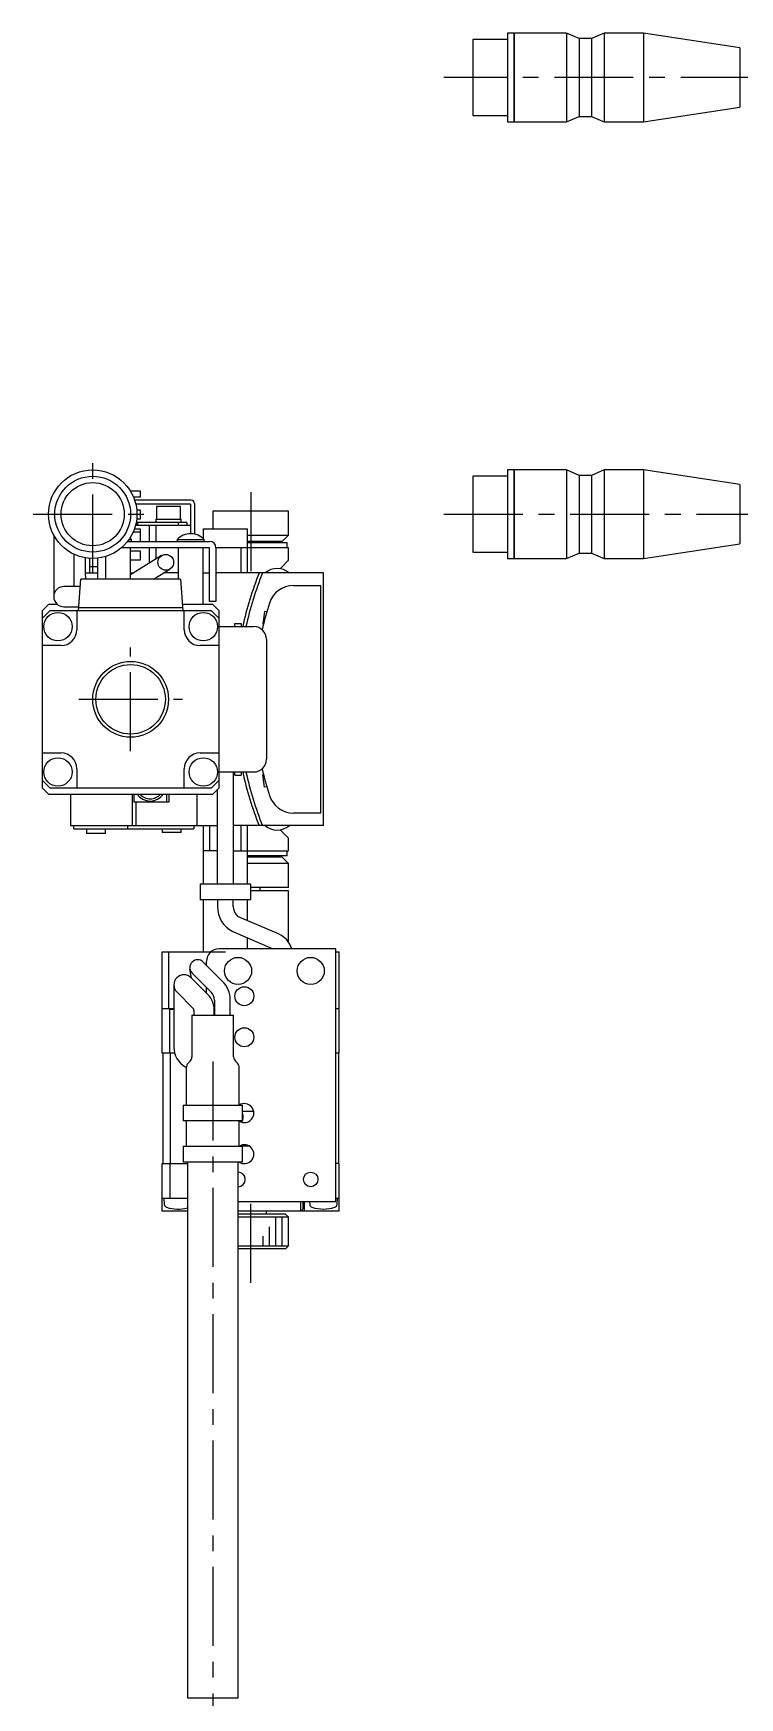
# Model space of a CAD drawing. Extents: x -229 to 424, y 17 to 459.
# Drawn here: x -229.2 to -117.4, y 194.5 to 458 of the extents above; entities that cross this region are included whole.
import ezdxf

# ---------------------------------------------------------------- set-up
doc = ezdxf.new("R2010")
doc.units = 0
doc.header["$LTSCALE"] = 10
doc.linetypes.add('CENTER', pattern=[2, 1.25, -0.25, 0.25, -0.25])
doc.layers.add('1', color=7, linetype='CONTINUOUS')

msp = doc.modelspace()

# ---------------------------------------------------------------- linework, layer by layer
at = {"layer": '1', "color": 7, "linetype": 'CONTINUOUS'}
for p, q in [((-154.131992, 456.989985), (-159.631993, 456.989985)), ((-159.631993, 456.989985), (-159.631993, 444.989989)), ((-153.13199, 457.989986), (-154.131992, 457.989986)), ((-154.131992, 457.989986), (-154.131992, 443.989988)), ((-153.08199, 457.989986), (-153.13199, 457.939986)), ((-153.13199, 457.989986), (-153.13199, 443.989988)), ((-144.82499, 457.989986), (-153.08199, 457.989986)), ((-153.08199, 457.989986), (-153.08199, 443.989988)), ((-142.82499, 457.139987), (-144.82499, 457.989986)), ((-144.82499, 457.989986), (-144.82499, 443.989988)), ((-140.82499, 457.139987), (-142.82499, 457.139987)), ((-142.82499, 457.139987), (-142.82499, 444.839987)), ((-138.82499, 457.989986), (-140.82499, 457.139987)), ((-140.82499, 457.139987), (-140.82499, 444.839987)), ((-132.631991, 457.989986), (-138.82499, 457.989986)), ((-138.82499, 457.989986), (-138.82499, 443.989988)), ((-117.398009, 455.674312), (-132.631991, 457.989986)), ((-132.631991, 457.989986), (-132.631991, 443.989988)), ((-117.398009, 455.674312), (-117.398009, 446.305661)), ((-132.631991, 443.989988), (-117.398009, 446.305661)), ((-159.631993, 444.989989), (-154.131992, 444.989989)), ((-154.131992, 443.989988), (-153.13199, 443.989988)), ((-153.13199, 444.039988), (-153.08199, 443.989988)), ((-153.08199, 443.989988), (-144.82499, 443.989988)), ((-144.82499, 443.989988), (-142.82499, 444.839987)), ((-142.82499, 444.839987), (-140.82499, 444.839987)), ((-140.82499, 444.839987), (-138.82499, 443.989988)), ((-138.82499, 443.989988), (-132.631991, 443.989988)), ((-159.631993, 387.865189), (-159.631993, 375.865193)), ((-154.131992, 387.865189), (-159.631993, 387.865189)), ((-154.131992, 388.86519), (-154.131992, 374.865192)), ((-153.13199, 388.86519), (-154.131992, 388.86519)), ((-153.13199, 388.86519), (-153.13199, 374.865192)), ((-153.08199, 388.86519), (-153.13199, 388.81519)), ((-153.08199, 388.86519), (-153.08199, 374.865192)), ((-144.82499, 388.86519), (-153.08199, 388.86519)), ((-144.82499, 388.86519), (-144.82499, 374.865192)), ((-142.82499, 388.015191), (-144.82499, 388.86519)), ((-142.82499, 388.015191), (-142.82499, 375.715191)), ((-140.82499, 388.015191), (-142.82499, 388.015191)), ((-138.82499, 388.86519), (-140.82499, 388.015191)), ((-140.82499, 388.015191), (-140.82499, 375.715191)), ((-138.82499, 388.86519), (-138.82499, 374.865192)), ((-132.631991, 388.86519), (-138.82499, 388.86519)), ((-132.631991, 388.86519), (-132.631991, 374.865192)), ((-117.398009, 386.549516), (-132.631991, 388.86519)), ((-213.845365, 385.565191), (-212.287586, 385.565191)), ((-212.287586, 385.565191), (-212.287586, 384.565191)), ((-117.398009, 386.549516), (-117.398009, 377.180865)), ((-212.287586, 384.565191), (-213.329259, 384.565191)), ((-204.187586, 384.065191), (-213.142288, 384.065191)), ((-204.287586, 383.465191), (-212.972897, 383.465191)), ((-212.822675, 382.565191), (-212.287586, 382.565191)), ((-212.287586, 382.565191), (-212.287586, 381.065191)), ((-205.887586, 383.065191), (-209.687586, 383.065191)), ((-209.687586, 383.065191), (-209.687586, 381.065191)), ((-205.887586, 381.065191), (-205.887586, 383.065191)), ((-204.287586, 383.465191), (-204.287586, 378.765191)), ((-203.687586, 383.565191), (-203.687586, 378.704579)), ((-200.787586, 382.365191), (-200.787586, 379.565191)), ((-188.787586, 382.365191), (-200.787586, 382.365191)), ((-188.787586, 378.565191), (-188.787586, 382.365191)), ((-213.176233, 379.565191), (-212.287586, 379.565191)), ((-212.912512, 380.548623), (-212.912512, 380.065191)), ((-204.287586, 380.065191), (-212.912512, 380.065191)), ((-204.904073, 380.565191), (-212.90936, 380.565191)), ((-212.287586, 381.065191), (-212.833451, 381.065191)), ((-212.703455, 380.565191), (-212.703455, 380.065191)), ((-212.287586, 379.565191), (-212.287586, 377.565191)), ((-210.787586, 377.565191), (-210.787586, 380.065191)), ((-209.787586, 381.065191), (-205.787586, 381.065191)), ((-209.787586, 381.065191), (-209.787586, 380.565191)), ((-209.787586, 380.065191), (-209.787586, 377.565191)), ((-206.239063, 380.565191), (-206.239063, 380.065191)), ((-205.787586, 380.565191), (-205.787586, 381.065191)), ((-204.904073, 380.565191), (-204.904073, 380.065191)), ((-202.287586, 379.565191), (-202.287586, 378.001259)), ((-202.287586, 379.565191), (-195.287586, 379.565191)), ((-195.287586, 372.565191), (-195.287586, 379.565191)), ((-225.944431, 378.534539), (-225.944431, 368.81372)), ((-214.264001, 377.565191), (-201.287586, 377.565191)), ((-214.04843, 377.857438), (-213.637586, 377.857438)), ((-213.637586, 377.565191), (-213.637586, 377.857438)), ((-213.371981, 379.065191), (-212.287586, 379.065191)), ((-206.437586, 377.857438), (-206.437586, 377.565191)), ((-206.437586, 377.857438), (-202.137586, 377.857438)), ((-202.137586, 377.565191), (-202.137586, 377.857438)), ((-195.287586, 378.565191), (-188.787586, 378.565191)), ((-189.787586, 377.565191), (-195.287586, 377.565191)), ((-195.287586, 377.365191), (-188.987586, 377.365191)), ((-191.787586, 377.365191), (-191.787586, 377.565191)), ((-189.787586, 377.565191), (-188.787586, 378.565191)), ((-188.987586, 376.565191), (-188.987586, 377.365191)), ((-132.631991, 374.865192), (-117.398009, 377.180865)), ((-222.744431, 370.41372), (-222.744431, 375.520346)), ((-220.917133, 372.639603), (-220.917133, 374.956927)), ((-220.287586, 374.883072), (-220.287586, 372.565191)), ((-219.037586, 374.905486), (-219.037586, 371.565191)), ((-217.787586, 375.156988), (-217.787586, 371.565191)), ((-201.287586, 376.565191), (-215.214842, 376.565191)), ((-213.787586, 371.565191), (-213.787586, 376.565191)), ((-213.787586, 376.065191), (-212.287586, 376.065191)), ((-208.88713, 375.307151), (-213.787586, 372.245006)), ((-212.287586, 374.565191), (-213.787586, 374.565191)), ((-212.287586, 376.065191), (-212.287586, 374.565191)), ((-210.787586, 374.119614), (-210.787586, 376.565191)), ((-209.787586, 376.565191), (-209.787586, 374.744484)), ((-206.287586, 376.565191), (-206.287586, 371.565191)), ((-202.287586, 367.565191), (-202.287586, 376.565191)), ((-201.287586, 368.065191), (-201.287586, 376.565191)), ((-200.287586, 376.565191), (-200.287586, 368.065191)), ((-188.787586, 376.565191), (-200.287586, 376.565191)), ((-196.287586, 372.565191), (-196.287586, 376.565191)), ((-190.123672, 373.229105), (-188.787586, 374.565191)), ((-188.787586, 374.565191), (-188.787586, 376.565191)), ((-159.631993, 375.865193), (-154.131992, 375.865193)), ((-154.131992, 374.865192), (-153.13199, 374.865192)), ((-153.13199, 374.915192), (-153.08199, 374.865192)), ((-153.08199, 374.865192), (-144.82499, 374.865192)), ((-144.82499, 374.865192), (-142.82499, 375.715191)), ((-142.82499, 375.715191), (-140.82499, 375.715191)), ((-140.82499, 375.715191), (-138.82499, 374.865192)), ((-138.82499, 374.865192), (-132.631991, 374.865192)), ((-222.037586, 366.565191), (-221.687946, 371.565191)), ((-205.88722, 371.565191), (-221.687952, 371.565191)), ((-220.879511, 371.564855), (-220.917133, 372.639603)), ((-220.916863, 372.565191), (-219.037586, 372.565191)), ((-220.287586, 373.565191), (-219.037586, 373.565191)), ((-213.787586, 372.565191), (-213.275183, 372.565191)), ((-213.494423, 372.428195), (-213.494423, 372.565191)), ((-210.157818, 371.565191), (-207.562332, 373.187031)), ((-206.287586, 372.565191), (-208.557484, 372.565191)), ((-205.887216, 371.565191), (-205.537586, 366.565191)), ((-202.287586, 372.565191), (-201.287586, 372.565191)), ((-183.287586, 372.565191), (-200.287586, 372.565191)), ((-183.287586, 332.565191), (-183.287586, 372.565191)), ((-221.76847, 370.41372), (-224.344431, 370.41372)), ((-188.00539, 370.565191), (-183.687586, 370.565191)), ((-183.687586, 334.565191), (-183.687586, 370.565191)), ((-226.787586, 367.565191), (-227.787586, 366.565191)), ((-226.587586, 366.565191), (-227.787586, 365.365191)), ((-227.787586, 366.565191), (-227.787586, 338.565191)), ((-225.345018, 367.565191), (-226.787586, 367.565191)), ((-200.987586, 366.565191), (-226.587586, 366.565191)), ((-224.344431, 367.21372), (-221.992236, 367.21372)), ((-222.287586, 366.565191), (-222.287586, 363.565191)), ((-205.572549, 367.065191), (-222.002622, 367.065191)), ((-200.787586, 367.565191), (-205.607513, 367.565191)), ((-205.287586, 363.565191), (-205.287586, 366.565191)), ((-200.287586, 368.065191), (-201.287586, 368.065191)), ((-199.787586, 365.365191), (-200.987586, 366.565191)), ((-199.787586, 366.565191), (-200.787586, 367.565191)), ((-199.787586, 338.565191), (-199.787586, 366.565191)), ((-192.579947, 366.484903), (-192.858293, 364.504367)), ((-192.225347, 366.435067), (-192.579947, 366.484903)), ((-199.787586, 364.065191), (-194.287586, 364.065191)), ((-197.287586, 364.065191), (-197.287586, 364.565191)), ((-197.287586, 364.565191), (-196.287586, 364.565191)), ((-196.287586, 364.565191), (-196.287586, 364.065191)), ((-192.858293, 364.504367), (-192.745135, 364.488463)), ((-224.787586, 361.065191), (-227.787586, 361.065191)), ((-199.787586, 361.065191), (-202.787586, 361.065191)), ((-192.287586, 362.065191), (-192.287586, 343.065191)), ((-227.787586, 344.065191), (-224.787586, 344.065191)), ((-202.787586, 344.065191), (-199.787586, 344.065191)), ((-222.287586, 341.565191), (-222.287586, 338.565191)), ((-205.287586, 338.565191), (-205.287586, 341.565191)), ((-199.787586, 341.065191), (-194.287586, 341.065191)), ((-197.537586, 341.065191), (-197.537586, 323.315764)), ((-197.287586, 340.565191), (-197.287586, 341.065191)), ((-197.287586, 340.565191), (-196.287586, 340.565191)), ((-196.287586, 341.065191), (-196.287586, 340.565191)), ((-192.858293, 340.626015), (-192.745135, 340.641918)), ((-192.579947, 338.645479), (-192.858293, 340.626015)), ((-227.787586, 339.765191), (-226.587586, 338.565191)), ((-227.787586, 338.565191), (-226.787586, 337.565191)), ((-226.787586, 337.565191), (-200.787586, 337.565191)), ((-226.587586, 338.565191), (-200.987586, 338.565191)), ((-223.287586, 337.565191), (-223.287586, 332.565191)), ((-213.494423, 332.565191), (-213.494423, 337.565191)), ((-213.253649, 337.565191), (-213.253649, 336.265191)), ((-208.058335, 336.265191), (-208.058335, 337.565191)), ((-207.756571, 337.565191), (-207.756571, 336.265191)), ((-203.287586, 337.565172), (-203.287586, 332.565191)), ((-200.987586, 338.565191), (-199.787586, 339.765191)), ((-200.787586, 337.565191), (-199.787586, 338.565191)), ((-200.037586, 323.315764), (-200.037586, 338.315191)), ((-192.225347, 338.695315), (-192.579947, 338.645479)), ((-207.756571, 336.265191), (-213.253649, 336.265191)), ((-212.974385, 336.265191), (-212.974385, 332.565191)), ((-223.287586, 332.565191), (-200.037586, 332.565191)), ((-222.787586, 332.065191), (-222.787586, 332.565191)), ((-222.787586, 332.065191), (-203.787586, 332.065191)), ((-220.787586, 332.065191), (-220.787586, 331.315191)), ((-217.787586, 331.315191), (-217.787586, 332.065191)), ((-214.20406, 332.065191), (-214.20406, 332.565191)), ((-208.787586, 332.065191), (-208.787586, 331.465191)), ((-205.787586, 331.465191), (-205.787586, 332.065191)), ((-203.787586, 332.565191), (-203.787586, 332.065191)), ((-202.287586, 332.565191), (-202.287586, 323.315191)), ((-201.287586, 332.565191), (-201.287586, 328.565191)), ((-183.287586, 332.565191), (-197.537586, 332.565191)), ((-196.287586, 328.565191), (-196.287586, 332.565191)), ((-195.287586, 323.315191), (-195.287586, 332.565191)), ((-183.687586, 334.565191), (-188.00539, 334.565191)), ((-217.787586, 331.315191), (-220.787586, 331.315191)), ((-205.787586, 331.465191), (-208.787586, 331.465191)), ((-188.787586, 330.565191), (-190.123672, 331.901277)), ((-188.787586, 328.565191), (-188.787586, 330.565191)), ((-200.037586, 328.565191), (-202.287586, 328.565191)), ((-197.537586, 328.565191), (-188.787586, 328.565191)), ((-188.987586, 327.765191), (-195.287586, 327.765191)), ((-189.787586, 327.565191), (-195.287586, 327.565191)), ((-191.787586, 327.565191), (-191.787586, 327.765191)), ((-188.787586, 326.565191), (-189.787586, 327.565191)), ((-188.987586, 327.765191), (-188.987586, 328.565191)), ((-188.787586, 326.565191), (-195.287586, 326.565191)), ((-188.787586, 322.765191), (-188.787586, 326.565191)), ((-202.787586, 323.315191), (-202.787586, 320.815191)), ((-194.787586, 323.315191), (-202.787586, 323.315191)), ((-194.787586, 320.815191), (-194.787586, 323.315191)), ((-188.787586, 322.765191), (-194.787586, 322.765191)), ((-188.787586, 322.265191), (-194.787586, 322.265191)), ((-193.287586, 322.265191), (-193.287586, 322.765191)), ((-188.787586, 314.08656), (-188.787586, 322.265191)), ((-194.787586, 320.815191), (-202.787586, 320.815191)), ((-202.287586, 320.815191), (-202.287586, 312.565191)), ((-200.037586, 320.815191), (-200.037586, 319.759677)), ((-197.537586, 319.759677), (-197.537586, 320.815191)), ((-195.287586, 317.517166), (-195.287586, 320.815191)), ((-196.742184, 318.150725), (-196.861552, 318.230364)), ((-196.620595, 318.089275), (-196.742184, 318.150725)), ((-190.405732, 315.421944), (-196.620595, 318.089275)), ((-197.606585, 315.791924), (-191.391722, 313.124592)), ((-195.287586, 313.065191), (-195.287586, 314.796642)), ((-208.787586, 303.565191), (-208.787586, 312.565191)), ((-208.787586, 312.565191), (-198.787586, 312.565191)), ((-207.787586, 312.565191), (-207.787586, 303.565191)), ((-199.272842, 307.963322), (-202.283249, 310.973729)), ((-201.787586, 310.478066), (-201.787586, 311.065191)), ((-181.287586, 313.065191), (-199.787586, 313.065191)), ((-191.391722, 313.124592), (-191.273914, 313.06534)), ((-181.287586, 273.065191), (-181.287586, 313.065191)), ((-181.287586, 312.565191), (-180.787586, 312.565191)), ((-180.787586, 303.565191), (-180.787586, 312.565191)), ((-204.14315, 308.426651), (-204.398143, 309.872786)), ((-201.616867, 305.900367), (-204.21306, 308.496562)), ((-204.051016, 309.205962), (-201.040609, 306.195555)), ((-206.944431, 307.365191), (-206.944431, 297.519891)), ((-206.475802, 306.23382), (-203.879609, 303.637625)), ((-201.787586, 306.071087), (-201.787586, 306.942532)), ((-208.737586, 303.565191), (-208.787586, 303.515191)), ((-206.944431, 303.565191), (-208.787586, 303.565191)), ((-208.787586, 296.565191), (-208.787586, 303.515191)), ((-207.587586, 303.465191), (-207.687586, 303.565191)), ((-206.944431, 303.465191), (-207.587586, 303.465191)), ((-207.587586, 296.565191), (-207.587586, 303.465191)), ((-203.762451, 303.354783), (-203.762451, 302.565194)), ((-200.562451, 302.565194), (-200.562451, 303.354783)), ((-200.528046, 304.958118), (-200.528046, 302.565194)), ((-198.028046, 302.565194), (-198.028046, 304.958118)), ((-180.787586, 303.565191), (-181.287586, 303.565191)), ((-180.837586, 303.565191), (-180.787586, 303.515191)), ((-180.787586, 296.565191), (-180.787586, 303.515191)), ((-204.087586, 302.565194), (-204.087586, 295.979408)), ((-204.087586, 302.565194), (-197.487586, 302.565194)), ((-197.487586, 295.979408), (-197.487586, 302.565194)), ((-206.815533, 296.565191), (-208.787586, 296.565191)), ((-208.687586, 296.565191), (-208.687586, 279.065191)), ((-207.546164, 296.565191), (-207.546164, 279.065191)), ((-204.380479, 295.272301), (-204.694693, 294.958088)), ((-196.880479, 294.958088), (-197.194693, 295.272301)), ((-180.787586, 296.565191), (-181.287586, 296.565191)), ((-180.887586, 296.565191), (-180.887586, 279.065191)), ((-205.144431, 294.4022), (-204.985806, 294.310618)), ((-204.987586, 294.250981), (-204.987586, 288.315191)), ((-196.587586, 288.315191), (-196.587586, 294.250981)), ((-205.487586, 288.315194), (-205.487586, 285.815194)), ((-205.487586, 288.315191), (-196.087586, 288.315191)), ((-196.552126, 288.355725), (-196.552126, 288.315191)), ((-196.087586, 285.815194), (-196.087586, 288.315194)), ((-196.087586, 287.365191), (-194.317892, 287.365191)), ((-196.087586, 285.815194), (-205.487586, 285.815194)), ((-204.987586, 285.815191), (-204.987586, 281.815191)), ((-196.587586, 281.815191), (-196.587586, 285.815191)), ((-196.155317, 285.815318), (-196.276988, 285.648579)), ((-196.078832, 285.933904), (-196.087584, 285.917695)), ((-196.042342, 286.02792), (-196.078832, 285.933904)), ((-205.487586, 281.815194), (-205.487586, 279.315194)), ((-205.487586, 281.815191), (-196.087586, 281.815191)), ((-196.087586, 279.315194), (-205.487586, 279.315194)), ((-204.787586, 279.315194), (-204.787586, 194.522851)), ((-196.787586, 194.522851), (-196.787586, 279.315194)), ((-196.535917, 281.865191), (-195.039254, 281.865191)), ((-196.087586, 279.315194), (-196.087586, 281.815194)), ((-208.787586, 271.565191), (-208.787586, 279.065191)), ((-208.787586, 279.065191), (-204.787586, 279.065191)), ((-207.587586, 279.065191), (-207.587586, 273.565191)), ((-180.787586, 279.065191), (-181.287586, 279.065191)), ((-180.787586, 271.565191), (-180.787586, 279.065191)), ((-204.787586, 273.565191), (-208.787586, 273.565191)), ((-204.787586, 271.565191), (-208.787586, 271.565191)), ((-208.537586, 273.565191), (-208.451385, 272.579911)), ((-196.787586, 273.065191), (-181.287586, 273.065191)), ((-180.787586, 271.565191), (-196.787586, 271.565191)), ((-192.287586, 271.065191), (-192.287586, 271.565191)), ((-186.88722, 273.065191), (-186.88722, 271.565191)), ((-186.572549, 271.865191), (-186.537586, 271.865191)), ((-186.572549, 271.565191), (-186.572549, 271.865191)), ((-186.537586, 273.065191), (-186.537586, 271.865191)), ((-186.287586, 271.565191), (-186.287586, 273.065191)), ((-185.493841, 273.065191), (-185.451385, 272.579911)), ((-180.787586, 273.565191), (-181.287586, 273.565191)), ((-181.123787, 272.579911), (-181.037586, 273.565191)), ((-189.287586, 271.065191), (-196.787586, 271.065191)), ((-188.787586, 270.565191), (-196.787586, 270.565191)), ((-188.787586, 270.565191), (-189.287586, 271.065191)), ((-188.787586, 266.065191), (-188.787586, 270.565191)), ((-196.787586, 266.065191), (-188.787586, 266.065191)), ((-189.287586, 265.565191), (-196.787586, 265.565191)), ((-189.287586, 265.565191), (-188.787586, 266.065191)), ((-204.787586, 194.522851), (-196.787586, 194.522851))]:
    msp.add_line(p, q, dxfattribs=at)
at = {"layer": '1', "color": 4, "linetype": 'CENTER'}
for p, q in [((-14.231994, 450.989987), (-164.231994, 450.989987)), ((-219.787586, 372.465192), (-219.787586, 391.26519)), ((-194.787586, 385.363344), (-194.787586, 370.593631)), ((-229.187585, 381.865191), (-210.387587, 381.865191)), ((-164.231994, 381.865191), (-14.231994, 381.865191)), ((-213.787586, 344.365191), (-213.787586, 360.765191)), ((-221.987586, 352.565191), (-205.587586, 352.565191)), ((-200.787586, 295.215191), (-200.787586, 140.215191)), ((-194.787586, 260.215191), (-194.787586, 275.215191))]:
    msp.add_line(p, q, dxfattribs=at)
at = {"layer": '1', "color": 9, "linetype": 'CONTINUOUS'}
for p, q in [((-191.787586, 266.065191), (-191.787586, 269.065191)), ((-190.787586, 266.065191), (-190.787586, 270.565191)), ((-189.787586, 266.065191), (-189.787586, 270.565191)), ((-192.787586, 266.065191), (-192.787586, 267.565191))]:
    msp.add_line(p, q, dxfattribs=at)
at = {"layer": '1', "color": 7, "linetype": 'CONTINUOUS'}
for centre, radius in [((-219.787586, 381.865191), 6.999999), ((-219.787586, 381.865191), 5.999998), ((-219.787586, 381.865191), 5), ((-208.224731, 374.247091), 1.25), ((-225.287586, 364.065191), 2.25), ((-202.287586, 364.065191), 2.25), ((-213.787586, 352.565191), 6), ((-213.787586, 352.565191), 5.5), ((-225.287586, 341.065191), 2.25), ((-202.287586, 341.065191), 2.25), ((-196.787586, 309.565191), 2.15), ((-185.287586, 309.565191), 2.15), ((-195.787586, 305.565191), 1.5), ((-195.787586, 299.065191), 1.5), ((-185.287586, 276.565191), 1.15)]:
    msp.add_circle(centre, radius, dxfattribs=at)
for centre, radius, start, end in [((-204.187586, 383.565191), 0.5, 0, 90), ((-215.787586, 375.765191), 3, 44.220044, 50.055495), ((-204.287586, 375.765191), 3, 44.220044, 135.779956), ((-201.287586, 376.565191), 1, 0, 90), ((-143.287586, 352.565191), 54, 158.261539, 167.703954), ((-143.287586, 352.565191), 53.5, 158.047872, 167.587214), ((-190.587586, 370.265191), 3, 50.055495, 129.944505), ((-224.344431, 368.81372), 1.6, 90, 270), ((-188.00539, 366.565191), 4, 90, 162.281068), ((-144.187586, 352.565191), 50, 162.281068, 167.29281), ((-194.287586, 362.065191), 2, 0, 90), ((-224.787586, 363.565191), 2.5, 270, 0), ((-202.787586, 363.565191), 2.5, 180, 270), ((-224.787586, 341.565191), 2.5, 0, 90), ((-202.787586, 341.565191), 2.5, 90, 180), ((-194.287586, 343.065191), 2, 270, 0), ((-143.287586, 352.565191), 54, 192.296046, 201.738461), ((-143.287586, 352.565191), 53.5, 192.412786, 201.952128), ((-144.187586, 352.565191), 50, 192.70719, 197.718932), ((-210.687586, 338.965191), 2.5, 214.055798, 325.944202), ((-210.687586, 338.965191), 2.15, 220.629329, 319.370671), ((-188.00539, 338.565191), 4, 197.718932, 270), ((-190.587586, 334.865191), 3, 230.055495, 309.944505), ((-195.783573, 319.637465), 4.255768, 178.354418, 244.6363), ((-195.600976, 319.70168), 1.937479, 178.2846334, 229.4110915), ((-192.052673, 311.761581), 4.01381, 18.958405, 65.775136), ((-203.167133, 310.089846), 1.25, 45, 225), ((-199.787586, 311.065191), 2, 90, 180), ((-205.344431, 307.365191), 1.6, 45, 225), ((-204.162451, 303.354783), 3.6, 0, 45), ((-202.278046, 304.958118), 1.75, 0, 45), ((-202.278046, 304.958118), 4.25, 0, 45), ((-204.162451, 303.354783), 0.4, 0, 45), ((-203.344431, 297.519891), 3.6, 180, 240), ((-205.087586, 295.979408), 1, 315, 0), ((-196.487586, 295.979408), 1, 180, 225), ((-203.987586, 294.250981), 1, 135, 180), ((-197.587586, 294.250981), 1, 0, 45), ((-195.787586, 287.065191), 1.5, 237.769047, 122.230953), ((-198.447819, 286.554366), 2.46241, 347.65527371, 16.56188283), ((-195.787586, 280.565191), 1.5, 236.44269, 122.230953), ((-196.787586, 276.565191), 1.15, 270, 90), ((-207.953288, 272.623489), 0.5, 185, 252.370845), ((-206.287586, 277.865191), 6, 252.370845, 284.477512), ((-184.953288, 272.623489), 0.5, 185, 252.370845), ((-183.287586, 277.865191), 6, 252.370845, 287.629155), ((-181.621884, 272.623489), 0.5, 287.629155, 355)]:
    msp.add_arc(centre, radius, start, end, dxfattribs=at)

doc.saveas('drawing.dxf')
